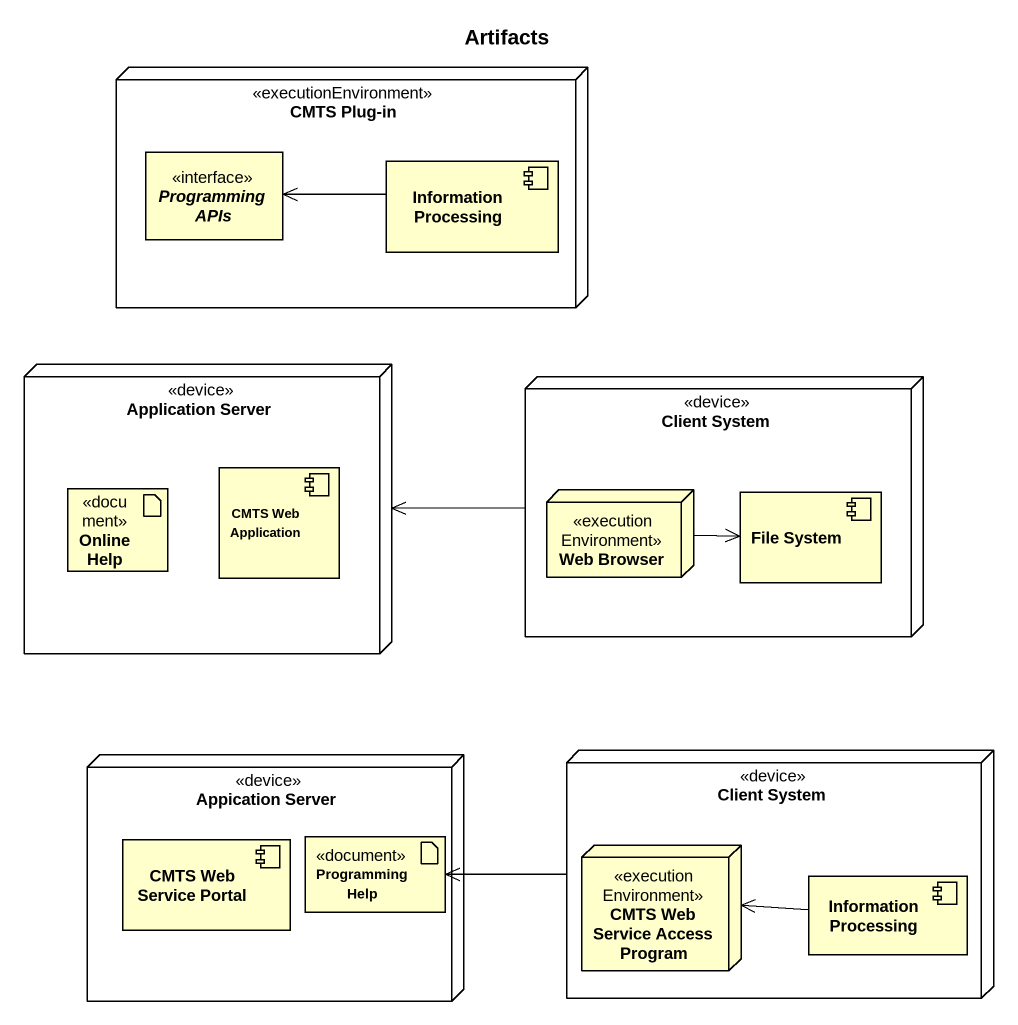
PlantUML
@startuml
title Artifacts
allowmixing
hide circle
hide empty members
node "CMTS Plug-in" as CMTS_Plug_in <<executionEnvironment>> {
  interface "Programming APIs" as Programming_APIs <<interface>>
  component "Information Processing" as Information_Processing
}
node "Application Server" as Application_Server <<device>> {
  artifact "Online Help" as Online_Help <<document>>
  component "CMTS Web Application" as CMTS_Web_Application
}
node "Client System" as Client_System <<device>> {
  node "Web Browser" as Web_Browser <<executionEnvironment>>
  component "File System" as File_System
}
node "Appication Server" as Appication_Server <<device>> {
  component "CMTS Web Service Portal" as CMTS_Web_Service_Portal
  artifact "Programming Help" as Programming_Help <<document>>
}
node "Client System" as Client_System_2 <<device>> {
  node "CMTS Web Service Access Program" as CMTS_Web_Service_Access <<executionEnvironment>>
  component "Information Processing" as Information_Processing_2
}
Information_Processing -left-> Programming_APIs
Client_System -left-> Application_Server
Web_Browser -right-> File_System
Client_System_2 -left-> Programming_Help
Information_Processing_2 -left-> CMTS_Web_Service_Access
@enduml
